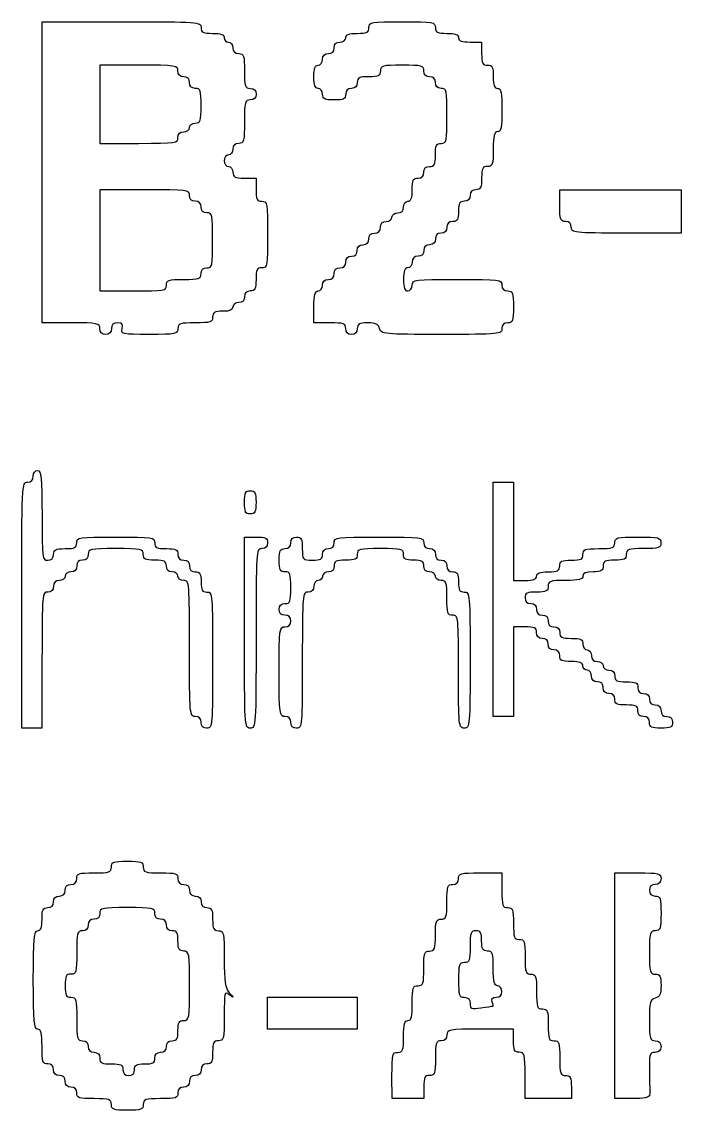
# Model space of a CAD drawing. Extents: x 1.2 to 12.3, y 1.4 to 9.8.
# Drawn here: x 7.703 to 9.92, y 5.81 to 9.466 of the extents above; entities that cross this region are included whole.
import ezdxf

# ---------------------------------------------------------------- set-up
doc = ezdxf.new("R2010")
doc.units = 0
doc.layers.get('0').update_dxf_attribs({"linetype": 'CONTINUOUS'})

msp = doc.modelspace()

# ---------------------------------------------------------------- linework, layer by layer
at = {"color": 7}
for p, q in [((7.771204, 8.960738), (7.771204, 9.466355)), ((7.771204, 9.466355), (8.038598, 9.466355)), ((9.210273, 9.398287), (9.249165, 9.398287)), ((9.249165, 9.398287), (9.249165, 9.359395)), ((8.096938, 9.320503), (7.965671, 9.320503)), ((7.965671, 9.320503), (7.965671, 9.189237)), ((7.965671, 9.189237), (7.965671, 9.057971)), ((8.228203, 9.077418), (8.228203, 9.077419)), ((7.965671, 9.057971), (8.096938, 9.057971)), ((7.771204, 8.455121), (7.771204, 8.960738)), ((8.451841, 8.941292), (8.490733, 8.941292)), ((8.490733, 8.941292), (8.490733, 8.902399)), ((8.116381, 8.902398), (7.965668, 8.902398)), ((7.965668, 8.902398), (7.965668, 8.732238)), ((9.511692, 8.848919), (9.511692, 8.902398)), ((9.511692, 8.902398), (9.715885, 8.902398)), ((9.715885, 8.902398), (9.920075, 8.902398)), ((9.920075, 8.902398), (9.920075, 8.829472)), ((9.920075, 8.829472), (9.920075, 8.756547)), ((9.550585, 8.775994), (9.550586, 8.775994)), ((9.920075, 8.756547), (9.735329, 8.756547)), ((7.965668, 8.732238), (7.965668, 8.562079)), ((7.965668, 8.562079), (8.077487, 8.562079)), ((8.189307, 8.581526), (8.189311, 8.581525)), ((8.685203, 8.455121), (8.685203, 8.5086)), ((7.868438, 8.455121), (7.771204, 8.455121)), ((8.738682, 8.455121), (8.685203, 8.455121)), ((7.965672, 8.435677), (7.965671, 8.435674)), ((8.792167, 8.435684), (8.79216, 8.435674)), ((9.288059, 7.52654), (9.288059, 7.920338)), ((9.288059, 7.920338), (9.322091, 7.920338)), ((9.322091, 7.920338), (9.356124, 7.920338)), ((9.356124, 7.920338), (9.356124, 7.75504)), ((8.451842, 7.85227), (8.451842, 7.85227)), ((9.356124, 7.75504), (9.356124, 7.589743)), ((8.451842, 7.414718), (8.451842, 7.735589)), ((8.451842, 7.735589), (8.490734, 7.735589)), ((9.356124, 7.589743), (9.395016, 7.589743)), ((7.703137, 7.093844), (7.70314, 7.50709)), ((9.288059, 7.132742), (9.288059, 7.52654)), ((9.395016, 7.434168), (9.356124, 7.434168)), ((9.356124, 7.434168), (9.356124, 7.283455)), ((8.451839, 7.414718), (8.451842, 7.414718)), ((7.771202, 7.322343), (7.771202, 7.093844)), ((9.356124, 7.283455), (9.356124, 7.132742)), ((9.322091, 7.132742), (9.288059, 7.132742)), ((9.356124, 7.132742), (9.322091, 7.132742)), ((7.73717, 7.093844), (7.703137, 7.093844)), ((7.771202, 7.093844), (7.73717, 7.093844)), ((8.607414, 7.113286), (8.607416, 7.113292)), ((9.813129, 7.113292), (9.813119, 7.113292)), ((9.244303, 6.60766), (9.317228, 6.60766)), ((9.317228, 6.60766), (9.317228, 6.549322)), ((9.696437, 6.22846), (9.696437, 6.607673)), ((9.696437, 6.607673), (9.774224, 6.607673)), ((9.696456, 5.849252), (9.696437, 6.22846)), ((8.529629, 6.13609), (8.529629, 6.189568)), ((8.529629, 6.189568), (8.680342, 6.189568)), ((8.680342, 6.189568), (8.831054, 6.189568)), ((8.831054, 6.189568), (8.831054, 6.13609)), ((9.286641, 6.160026), (9.286664, 6.16003)), ((8.529629, 6.082611), (8.529629, 6.13609)), ((8.831054, 6.13609), (8.831054, 6.082611)), ((8.680342, 6.082611), (8.529629, 6.082611)), ((8.831054, 6.082611), (8.680342, 6.082611)), ((9.356135, 6.082611), (9.244317, 6.082611)), ((9.356135, 6.043718), (9.356135, 6.082611)), ((8.082352, 5.946489), (8.082354, 5.946484)), ((8.947752, 5.849256), (8.947735, 5.927035)), ((9.395029, 5.849254), (9.395029, 5.927039)), ((9.054709, 5.888148), (9.054709, 5.849256)), ((9.550591, 5.888147), (9.550591, 5.849254)), ((8.004566, 5.8298), (8.004566, 5.829803)), ((9.001231, 5.849256), (8.947752, 5.849256)), ((9.054709, 5.849256), (9.001231, 5.849256)), ((9.472815, 5.849254), (9.395029, 5.849254)), ((9.550591, 5.849254), (9.472815, 5.849254)), ((9.754785, 5.849252), (9.696456, 5.849252))]:
    msp.add_line(p, q, dxfattribs=at)
for points in [[(8.038598, 9.466355), (8.299508, 9.466355), (8.305991, 9.465879), (8.305991, 9.446908)], [(8.305991, 9.446908), (8.305991, 9.430702), (8.312444, 9.427461), (8.344883, 9.427461)], [(8.831066, 9.42746), (8.863478, 9.42746), (8.869958, 9.430686), (8.869958, 9.446907)], [(8.869958, 9.446907), (8.869958, 9.465224), (8.876411, 9.466354), (8.981777, 9.466354)], [(8.981777, 9.466354), (9.087114, 9.466354), (9.093597, 9.465216), (9.093597, 9.446907)], [(9.093597, 9.446907), (9.093597, 9.430701), (9.10005, 9.42746), (9.132489, 9.42746)], [(8.344883, 9.427461), (8.372973, 9.427461), (8.383775, 9.423429), (8.383775, 9.412875)], [(8.383775, 9.412875), (8.383775, 9.404855), (8.390363, 9.398288), (8.398362, 9.398288)], [(8.398362, 9.398288), (8.406461, 9.398288), (8.412948, 9.389644), (8.412948, 9.378841)], [(8.75328, 9.37884), (8.75328, 9.391808), (8.759733, 9.398287), (8.772727, 9.398287)], [(8.772727, 9.398287), (8.783522, 9.398287), (8.792173, 9.40474), (8.792173, 9.412874)], [(8.792173, 9.412874), (8.792173, 9.423407), (8.802982, 9.42746), (8.831066, 9.42746)], [(9.132489, 9.42746), (9.160579, 9.42746), (9.171381, 9.423428), (9.171381, 9.412874)], [(9.171381, 9.412874), (9.171381, 9.402341), (9.182176, 9.398287), (9.210273, 9.398287)], [(8.412948, 9.378841), (8.412948, 9.365874), (8.419401, 9.359395), (8.432395, 9.359395)], [(8.432395, 9.359395), (8.449683, 9.359395), (8.451842, 9.352941), (8.451842, 9.301056)], [(8.714386, 9.339947), (8.714386, 9.352914), (8.720839, 9.359394), (8.733833, 9.359394)], [(8.733833, 9.359394), (8.746792, 9.359394), (8.75328, 9.365847), (8.75328, 9.37884)], [(9.249165, 9.359395), (9.249165, 9.326983), (9.252391, 9.320503), (9.268612, 9.320503)], [(8.699799, 9.3205), (8.707898, 9.3205), (8.714386, 9.329144), (8.714386, 9.339947)], [(8.228203, 9.301056), (8.228203, 9.31954), (8.22175, 9.320503), (8.096938, 9.320503)], [(8.24765, 9.281609), (8.234691, 9.281609), (8.228203, 9.288062), (8.228203, 9.301056)], [(8.451842, 9.301056), (8.451842, 9.249198), (8.453985, 9.242718), (8.471289, 9.242718)], [(8.685213, 9.281608), (8.685213, 9.309698), (8.689245, 9.3205), (8.699799, 9.3205)], [(8.908849, 9.301056), (8.908849, 9.28485), (8.902396, 9.281609), (8.869957, 9.281609)], [(8.981774, 9.320503), (8.915329, 9.320503), (8.908849, 9.318757), (8.908849, 9.301056)], [(9.054699, 9.301056), (9.054699, 9.318775), (9.048246, 9.320503), (8.981774, 9.320503)], [(9.074146, 9.281609), (9.061186, 9.281609), (9.054699, 9.288062), (9.054699, 9.301056)], [(9.268612, 9.320503), (9.284818, 9.320503), (9.288059, 9.31405), (9.288059, 9.281611)], [(8.267097, 9.262162), (8.267097, 9.27513), (8.260644, 9.281609), (8.24765, 9.281609)], [(8.286544, 9.242715), (8.273584, 9.242715), (8.267097, 9.249169), (8.267097, 9.262162)], [(8.699799, 9.242715), (8.689258, 9.242715), (8.685213, 9.253518), (8.685213, 9.281608)], [(8.831064, 9.262162), (8.831064, 9.249195), (8.824611, 9.242715), (8.811617, 9.242715)], [(8.869957, 9.281609), (8.837544, 9.281609), (8.831064, 9.278381), (8.831064, 9.262162)], [(9.093593, 9.262162), (9.093593, 9.27513), (9.087139, 9.281609), (9.074146, 9.281609)], [(9.113039, 9.242715), (9.10008, 9.242715), (9.093593, 9.249169), (9.093593, 9.262162)], [(9.288059, 9.281611), (9.288059, 9.25352), (9.292091, 9.242718), (9.302646, 9.242718)], [(8.30599, 9.184377), (8.30599, 9.236236), (8.303847, 9.242715), (8.286544, 9.242715)], [(8.471289, 9.242718), (8.484248, 9.242718), (8.490736, 9.236265), (8.490736, 9.223271)], [(8.490736, 9.223271), (8.490736, 9.210304), (8.484283, 9.203824), (8.471289, 9.203824)], [(8.714386, 9.223269), (8.714386, 9.234072), (8.707933, 9.242715), (8.699799, 9.242715)], [(8.753278, 9.203822), (8.720866, 9.203822), (8.714386, 9.207047), (8.714386, 9.223269)], [(8.792171, 9.223269), (8.792171, 9.207063), (8.785717, 9.203822), (8.753278, 9.203822)], [(8.811617, 9.242715), (8.798658, 9.242715), (8.792171, 9.236262), (8.792171, 9.223269)], [(9.132486, 9.150343), (9.132486, 9.236233), (9.131137, 9.242715), (9.113039, 9.242715)], [(9.302646, 9.242718), (9.314322, 9.242718), (9.317232, 9.228132), (9.317232, 9.169792)], [(8.286544, 9.126039), (8.303831, 9.126039), (8.30599, 9.132492), (8.30599, 9.184377)], [(8.471289, 9.203824), (8.45357, 9.203824), (8.451842, 9.197371), (8.451842, 9.130899)], [(9.113039, 9.05797), (9.131121, 9.05797), (9.132486, 9.064424), (9.132486, 9.150343)], [(9.317232, 9.169792), (9.317232, 9.111454), (9.314343, 9.096867), (9.302646, 9.096867)], [(8.24765, 9.096866), (8.258445, 9.096866), (8.267097, 9.103319), (8.267097, 9.111452)], [(8.267097, 9.111452), (8.267097, 9.119551), (8.275741, 9.126039), (8.286544, 9.126039)], [(8.451842, 9.130899), (8.451842, 9.064454), (8.450096, 9.057973), (8.432395, 9.057973)], [(8.096938, 9.057971), (8.221721, 9.057971), (8.228203, 9.058924), (8.228203, 9.077418)], [(8.228203, 9.077419), (8.228203, 9.090386), (8.234656, 9.096866), (8.24765, 9.096866)], [(9.302646, 9.096867), (9.2913, 9.096867), (9.288059, 9.0839), (9.288059, 9.038529)], [(8.412948, 9.038526), (8.412948, 9.027723), (8.406495, 9.019079), (8.398362, 9.019079)], [(8.432395, 9.057973), (8.419436, 9.057973), (8.412948, 9.05152), (8.412948, 9.038526)], [(9.093593, 9.019078), (9.093593, 9.051491), (9.096818, 9.05797), (9.113039, 9.05797)], [(9.288059, 9.038529), (9.288059, 8.98667), (9.285916, 8.98019), (9.268612, 8.98019)], [(8.398362, 9.019079), (8.390263, 9.019079), (8.383775, 9.010435), (8.383775, 8.999632)], [(8.383775, 8.999632), (8.383775, 8.988829), (8.390228, 8.980185), (8.398362, 8.980185)], [(9.074146, 8.980186), (9.090351, 8.980186), (9.093593, 8.986639), (9.093593, 9.019078)], [(8.398362, 8.980185), (8.406461, 8.980185), (8.412948, 8.971541), (8.412948, 8.960738)], [(8.412948, 8.960738), (8.412948, 8.944533), (8.419401, 8.941292), (8.451841, 8.941292)], [(9.035252, 8.941292), (9.048211, 8.941292), (9.054699, 8.947745), (9.054699, 8.960739)], [(9.054699, 8.960739), (9.054699, 8.973706), (9.061152, 8.980186), (9.074146, 8.980186)], [(9.268612, 8.98019), (9.252407, 8.98019), (9.249165, 8.973737), (9.249165, 8.941298)], [(9.015805, 8.9024), (9.015805, 8.934812), (9.01903, 8.941292), (9.035252, 8.941292)], [(9.249165, 8.941298), (9.249165, 8.908885), (9.24594, 8.902406), (9.229719, 8.902406)], [(8.267094, 8.882951), (8.267094, 8.901565), (8.260641, 8.902398), (8.116381, 8.902398)], [(8.490733, 8.902399), (8.490733, 8.869987), (8.493958, 8.863507), (8.51018, 8.863507)], [(9.001219, 8.863508), (9.01176, 8.863508), (9.015805, 8.87431), (9.015805, 8.9024)], [(9.229719, 8.902406), (9.216759, 8.902406), (9.210272, 8.895953), (9.210272, 8.882959)], [(8.286541, 8.863505), (8.273581, 8.863505), (8.267094, 8.869958), (8.267094, 8.882951)], [(8.305988, 8.844058), (8.305988, 8.857025), (8.299534, 8.863505), (8.286541, 8.863505)], [(8.51018, 8.863507), (8.528497, 8.863507), (8.529627, 8.857054), (8.529627, 8.751688)], [(8.986632, 8.844061), (8.986632, 8.854864), (8.993085, 8.863508), (9.001219, 8.863508)], [(9.190825, 8.863512), (9.175082, 8.863512), (9.171378, 8.857059), (9.171378, 8.82948)], [(9.210272, 8.882959), (9.210272, 8.869992), (9.203819, 8.863512), (9.190825, 8.863512)], [(9.531139, 8.795441), (9.514052, 8.795441), (9.511692, 8.801894), (9.511692, 8.848919)], [(8.325434, 8.824611), (8.312475, 8.824611), (8.305988, 8.831064), (8.305988, 8.844058)], [(8.344881, 8.732238), (8.344881, 8.818128), (8.343532, 8.824611), (8.325434, 8.824611)], [(8.947738, 8.810027), (8.947738, 8.818126), (8.956382, 8.824614), (8.967185, 8.824614)], [(8.967185, 8.824614), (8.980145, 8.824614), (8.986632, 8.831067), (8.986632, 8.844061)], [(9.171378, 8.82948), (9.171378, 8.801927), (9.167682, 8.795447), (9.151931, 8.795447)], [(8.889398, 8.756547), (8.902357, 8.756547), (8.908845, 8.763), (8.908845, 8.775994)], [(8.908845, 8.775994), (8.908845, 8.788961), (8.915298, 8.795441), (8.928291, 8.795441)], [(8.928291, 8.795441), (8.939086, 8.795441), (8.947738, 8.801894), (8.947738, 8.810027)], [(9.132484, 8.776), (9.132484, 8.763033), (9.126031, 8.756553), (9.113037, 8.756553)], [(9.151931, 8.795447), (9.138972, 8.795447), (9.132484, 8.788994), (9.132484, 8.776)], [(9.550586, 8.775994), (9.550586, 8.788961), (9.544133, 8.795441), (9.531139, 8.795441)], [(9.735329, 8.756547), (9.557067, 8.756547), (9.550585, 8.757209), (9.550585, 8.775994)], [(8.529627, 8.751688), (8.529627, 8.646351), (8.528542, 8.639868), (8.51018, 8.639868)], [(8.869951, 8.7371), (8.869951, 8.750067), (8.876404, 8.756547), (8.889398, 8.756547)], [(9.113037, 8.756553), (9.100078, 8.756553), (9.09359, 8.7501), (9.09359, 8.737107)], [(8.325434, 8.639866), (8.343516, 8.639866), (8.344881, 8.646319), (8.344881, 8.732238)], [(8.831057, 8.698206), (8.831057, 8.711174), (8.83751, 8.717653), (8.850504, 8.717653)], [(8.850504, 8.717653), (8.863463, 8.717653), (8.869951, 8.724107), (8.869951, 8.7371)], [(9.074144, 8.71766), (9.061184, 8.71766), (9.054697, 8.711206), (9.054697, 8.698213)], [(9.09359, 8.737107), (9.09359, 8.724139), (9.087137, 8.71766), (9.074144, 8.71766)], [(8.792163, 8.659313), (8.792163, 8.67228), (8.798617, 8.67876), (8.81161, 8.67876)], [(8.81161, 8.67876), (8.82457, 8.67876), (8.831057, 8.685213), (8.831057, 8.698206)], [(9.03525, 8.678766), (9.022291, 8.678766), (9.015803, 8.672313), (9.015803, 8.659319)], [(9.054697, 8.698213), (9.054697, 8.685246), (9.048244, 8.678766), (9.03525, 8.678766)], [(8.305988, 8.620419), (8.305988, 8.633386), (8.312441, 8.639866), (8.325434, 8.639866)], [(8.51018, 8.639868), (8.493974, 8.639868), (8.490733, 8.633415), (8.490733, 8.600976)], [(8.75327, 8.620419), (8.75327, 8.633386), (8.759723, 8.639866), (8.772716, 8.639866)], [(8.772716, 8.639866), (8.785676, 8.639866), (8.792163, 8.646319), (8.792163, 8.659313)], [(9.001216, 8.639872), (8.990678, 8.639872), (8.98663, 8.629069), (8.98663, 8.60098)], [(9.015803, 8.659319), (9.015803, 8.648516), (9.00935, 8.639872), (9.001216, 8.639872)], [(8.189311, 8.581525), (8.189311, 8.598813), (8.195764, 8.600972), (8.247649, 8.600972)], [(8.247649, 8.600972), (8.299508, 8.600972), (8.305988, 8.603115), (8.305988, 8.620419)], [(8.490733, 8.600976), (8.490733, 8.568564), (8.487508, 8.562084), (8.471286, 8.562084)], [(8.714376, 8.581525), (8.714376, 8.594492), (8.720829, 8.600972), (8.733823, 8.600972)], [(8.733823, 8.600972), (8.746782, 8.600972), (8.75327, 8.607425), (8.75327, 8.620419)], [(8.98663, 8.60098), (8.98663, 8.57289), (8.990662, 8.562088), (9.001216, 8.562088)], [(9.015803, 8.581534), (9.015803, 8.600148), (9.022256, 8.600981), (9.166516, 8.600981)], [(9.166516, 8.600981), (9.310746, 8.600981), (9.317229, 8.600188), (9.317229, 8.581534)], [(8.077487, 8.562079), (8.182823, 8.562079), (8.189307, 8.563217), (8.189307, 8.581526)], [(8.471286, 8.562084), (8.458327, 8.562084), (8.451839, 8.555631), (8.451839, 8.542637)], [(8.685203, 8.5086), (8.685203, 8.549657), (8.688563, 8.562078), (8.699789, 8.562078)], [(8.699789, 8.562078), (8.707888, 8.562078), (8.714376, 8.570722), (8.714376, 8.581525)], [(9.001216, 8.562088), (9.009315, 8.562088), (9.015803, 8.570732), (9.015803, 8.581534)], [(9.317229, 8.581534), (9.317229, 8.568567), (9.323682, 8.562088), (9.336676, 8.562088)], [(9.336676, 8.562088), (9.353762, 8.562088), (9.356122, 8.555634), (9.356122, 8.508609)], [(8.432392, 8.52319), (8.421597, 8.52319), (8.412945, 8.516737), (8.412945, 8.508604)], [(8.451839, 8.542637), (8.451839, 8.52967), (8.445386, 8.52319), (8.432392, 8.52319)], [(8.378913, 8.494017), (8.351367, 8.494017), (8.344881, 8.490321), (8.344881, 8.474571)], [(8.412945, 8.508604), (8.412945, 8.49842), (8.402682, 8.494017), (8.378913, 8.494017)], [(9.356122, 8.508609), (9.356122, 8.46161), (9.353768, 8.455131), (9.336676, 8.455131)], [(7.965671, 8.435674), (7.965671, 8.453822), (7.959218, 8.455121), (7.868438, 8.455121)], [(8.025148, 8.455124), (8.011046, 8.455124), (8.004566, 8.449007), (8.004566, 8.435677)], [(8.040642, 8.435677), (8.044539, 8.450599), (8.040907, 8.455124), (8.025148, 8.455124)], [(8.286542, 8.455124), (8.234684, 8.455124), (8.228204, 8.452981), (8.228204, 8.435677)], [(8.344881, 8.474571), (8.344881, 8.457283), (8.338428, 8.455124), (8.286542, 8.455124)], [(8.79216, 8.435674), (8.79216, 8.452761), (8.785707, 8.455121), (8.738682, 8.455121)], [(8.866001, 8.455131), (8.83754, 8.455131), (8.831061, 8.4515), (8.831061, 8.435684)], [(8.906029, 8.435684), (8.902129, 8.45058), (8.892765, 8.455131), (8.866001, 8.455131)], [(9.336676, 8.455131), (9.323716, 8.455131), (9.317229, 8.448677), (9.317229, 8.435684)], [(7.985119, 8.41623), (7.97216, 8.41623), (7.965672, 8.422683), (7.965672, 8.435677)], [(8.004566, 8.435677), (8.004566, 8.42271), (7.998113, 8.41623), (7.985119, 8.41623)], [(8.131881, 8.41623), (8.040344, 8.41623), (8.035809, 8.417182), (8.040642, 8.435677)], [(8.228204, 8.435677), (8.228204, 8.417542), (8.221751, 8.41623), (8.131881, 8.41623)], [(8.811614, 8.416237), (8.798655, 8.416237), (8.792167, 8.42269), (8.792167, 8.435684)], [(8.831061, 8.435684), (8.831061, 8.422716), (8.824608, 8.416237), (8.811614, 8.416237)], [(9.114172, 8.416237), (8.919292, 8.416237), (8.910908, 8.417031), (8.906029, 8.435684)], [(9.317229, 8.435684), (9.317229, 8.416856), (9.310776, 8.416237), (9.114172, 8.416237)], [(7.722587, 7.920334), (7.735546, 7.920334), (7.742034, 7.926787), (7.742034, 7.939781)], [(7.742034, 7.939781), (7.742034, 7.950584), (7.748487, 7.959228), (7.75662, 7.959228)], [(7.75662, 7.959228), (7.768955, 7.959228), (7.771207, 7.935997), (7.771207, 7.808515)], [(7.70314, 7.50709), (7.70314, 7.913852), (7.703405, 7.920334), (7.722587, 7.920334)], [(8.451842, 7.85227), (8.451842, 7.884682), (8.455067, 7.891162), (8.471289, 7.891162)], [(8.471289, 7.891162), (8.487495, 7.891162), (8.490736, 7.884709), (8.490736, 7.85227)], [(8.471289, 7.813377), (8.455083, 7.813377), (8.451842, 7.819831), (8.451842, 7.85227)], [(8.490736, 7.85227), (8.490736, 7.819857), (8.48751, 7.813377), (8.471289, 7.813377)], [(7.771207, 7.808515), (7.771207, 7.664284), (7.772, 7.657802), (7.790654, 7.657802)], [(7.848993, 7.696696), (7.881405, 7.696696), (7.887885, 7.699921), (7.887885, 7.716143)], [(7.887885, 7.716143), (7.887885, 7.734627), (7.894338, 7.73559), (8.019151, 7.73559)], [(8.019151, 7.73559), (8.143935, 7.73559), (8.150417, 7.734637), (8.150417, 7.716143)], [(8.150417, 7.716143), (8.150417, 7.699937), (8.15687, 7.696696), (8.189309, 7.696696)], [(8.490734, 7.735589), (8.523147, 7.735589), (8.529627, 7.732361), (8.529627, 7.716142)], [(8.529627, 7.716142), (8.529627, 7.703175), (8.523173, 7.696696), (8.51018, 7.696696)], [(8.58797, 7.696693), (8.600929, 7.696693), (8.607416, 7.703146), (8.607416, 7.71614)], [(8.607416, 7.71614), (8.607416, 7.729107), (8.61387, 7.735587), (8.626863, 7.735587)], [(8.626863, 7.735587), (8.643069, 7.735587), (8.64631, 7.729134), (8.64631, 7.696695)], [(8.733822, 7.696696), (8.746781, 7.696696), (8.753269, 7.703149), (8.753269, 7.716143)], [(8.753269, 7.716143), (8.753269, 7.734756), (8.759722, 7.73559), (8.90398, 7.73559)], [(8.90398, 7.73559), (9.048212, 7.73559), (9.054693, 7.734796), (9.054693, 7.716143)], [(9.054693, 7.716143), (9.054693, 7.703176), (9.061146, 7.696696), (9.07414, 7.696696)], [(9.642955, 7.696703), (9.689948, 7.696703), (9.696434, 7.699058), (9.696434, 7.71615)], [(9.696434, 7.71615), (9.696434, 7.733975), (9.702887, 7.735597), (9.774221, 7.735597)], [(9.774221, 7.735597), (9.845526, 7.735597), (9.852008, 7.733983), (9.852008, 7.71615)], [(9.852008, 7.71615), (9.852008, 7.698862), (9.845555, 7.696703), (9.79367, 7.696703)], [(7.8101, 7.677249), (7.8101, 7.693455), (7.816554, 7.696696), (7.848993, 7.696696)], [(8.019151, 7.696698), (7.93326, 7.696698), (7.926777, 7.695349), (7.926777, 7.677251)], [(8.111523, 7.677251), (8.111523, 7.695333), (8.10507, 7.696698), (8.019151, 7.696698)], [(8.189309, 7.696696), (8.221721, 7.696696), (8.228201, 7.693471), (8.228201, 7.677249)], [(8.51018, 7.696696), (8.491151, 7.696696), (8.490733, 7.690242), (8.490733, 7.395271)], [(8.568523, 7.657801), (8.568523, 7.690214), (8.571748, 7.696693), (8.58797, 7.696693)], [(8.64631, 7.696695), (8.64631, 7.65873), (8.647104, 7.657802), (8.680343, 7.657802)], [(8.714375, 7.677249), (8.714375, 7.690216), (8.720828, 7.696696), (8.733822, 7.696696)], [(8.908841, 7.696694), (8.837535, 7.696694), (8.831052, 7.69508), (8.831052, 7.677247)], [(8.986628, 7.677247), (8.986628, 7.695072), (8.980175, 7.696694), (8.908841, 7.696694)], [(9.07414, 7.696696), (9.087099, 7.696696), (9.093586, 7.690243), (9.093586, 7.677249)], [(9.589477, 7.677256), (9.589477, 7.694343), (9.59593, 7.696703), (9.642955, 7.696703)], [(9.79367, 7.696703), (9.741811, 7.696703), (9.735332, 7.69456), (9.735332, 7.677256)], [(7.790654, 7.657802), (7.803613, 7.657802), (7.8101, 7.664255), (7.8101, 7.677249)], [(7.90733, 7.657804), (7.894371, 7.657804), (7.887883, 7.651351), (7.887883, 7.638357)], [(7.926777, 7.677251), (7.926777, 7.664284), (7.920324, 7.657804), (7.90733, 7.657804)], [(8.150415, 7.657804), (8.118003, 7.657804), (8.111523, 7.661029), (8.111523, 7.677251)], [(8.189307, 7.638357), (8.189307, 7.654563), (8.182854, 7.657804), (8.150415, 7.657804)], [(8.228201, 7.677249), (8.228201, 7.664282), (8.234654, 7.657802), (8.247648, 7.657802)], [(8.247648, 7.657802), (8.260607, 7.657802), (8.267095, 7.651349), (8.267095, 7.638355)], [(8.58797, 7.618909), (8.571764, 7.618909), (8.568523, 7.625362), (8.568523, 7.657801)], [(8.680343, 7.657802), (8.707888, 7.657802), (8.714375, 7.661499), (8.714375, 7.677249)], [(8.79216, 7.6578), (8.759748, 7.6578), (8.753268, 7.654572), (8.753268, 7.638353)], [(8.831052, 7.677247), (8.831052, 7.661041), (8.824599, 7.6578), (8.79216, 7.6578)], [(9.02066, 7.6578), (8.993108, 7.6578), (8.986628, 7.661496), (8.986628, 7.677247)], [(9.054693, 7.638353), (9.054693, 7.654096), (9.04824, 7.6578), (9.02066, 7.6578)], [(9.093586, 7.677249), (9.093586, 7.664282), (9.10004, 7.657802), (9.113033, 7.657802)], [(9.113033, 7.657802), (9.125993, 7.657802), (9.13248, 7.651349), (9.13248, 7.638355)], [(9.511692, 7.638363), (9.511692, 7.654568), (9.518146, 7.65781), (9.550585, 7.65781)], [(9.550585, 7.65781), (9.582997, 7.65781), (9.589477, 7.661035), (9.589477, 7.677256)], [(9.696439, 7.65781), (9.664027, 7.65781), (9.657547, 7.654584), (9.657547, 7.638363)], [(9.735332, 7.677256), (9.735332, 7.661051), (9.728879, 7.65781), (9.696439, 7.65781)], [(7.868437, 7.61891), (7.857642, 7.61891), (7.84899, 7.612457), (7.84899, 7.604324)], [(7.887883, 7.638357), (7.887883, 7.62539), (7.88143, 7.61891), (7.868437, 7.61891)], [(8.208754, 7.61891), (8.195795, 7.61891), (8.189307, 7.625364), (8.189307, 7.638357)], [(8.228201, 7.604324), (8.228201, 7.612423), (8.219557, 7.61891), (8.208754, 7.61891)], [(8.267095, 7.638355), (8.267095, 7.625388), (8.273548, 7.618908), (8.286542, 7.618908)], [(8.286542, 7.618908), (8.302284, 7.618908), (8.305989, 7.612455), (8.305989, 7.584876)], [(8.607416, 7.56543), (8.607416, 7.612429), (8.605062, 7.618909), (8.58797, 7.618909)], [(8.733821, 7.618906), (8.723026, 7.618906), (8.714374, 7.612453), (8.714374, 7.60432)], [(8.753268, 7.638353), (8.753268, 7.625386), (8.746815, 7.618906), (8.733821, 7.618906)], [(9.07414, 7.618906), (9.06118, 7.618906), (9.054693, 7.625359), (9.054693, 7.638353)], [(9.093586, 7.60432), (9.093586, 7.612419), (9.084943, 7.618906), (9.07414, 7.618906)], [(9.13248, 7.638355), (9.13248, 7.625388), (9.138933, 7.618909), (9.151927, 7.618909)], [(9.151927, 7.618909), (9.16767, 7.618909), (9.171374, 7.612455), (9.171374, 7.584876)], [(9.433908, 7.604329), (9.433908, 7.614862), (9.444703, 7.618916), (9.4728, 7.618916)], [(9.4728, 7.618916), (9.505213, 7.618916), (9.511692, 7.622141), (9.511692, 7.638363)], [(9.623515, 7.618916), (9.599747, 7.618916), (9.589482, 7.614547), (9.589482, 7.604329)], [(9.657547, 7.638363), (9.657547, 7.62262), (9.651094, 7.618916), (9.623515, 7.618916)], [(7.810096, 7.570291), (7.810096, 7.557323), (7.803643, 7.550844), (7.790649, 7.550844)], [(7.829543, 7.589738), (7.816584, 7.589738), (7.810096, 7.583284), (7.810096, 7.570291)], [(7.84899, 7.604324), (7.84899, 7.596225), (7.840346, 7.589738), (7.829543, 7.589738)], [(8.247648, 7.589738), (8.236853, 7.589738), (8.228201, 7.596191), (8.228201, 7.604324)], [(8.267095, 7.361238), (8.267095, 7.583255), (8.266539, 7.589738), (8.247648, 7.589738)], [(8.305989, 7.584876), (8.305989, 7.557323), (8.309685, 7.550844), (8.325435, 7.550844)], [(8.685201, 7.570286), (8.685201, 7.557319), (8.678748, 7.55084), (8.665754, 7.55084)], [(8.699788, 7.589733), (8.691689, 7.589733), (8.685201, 7.581089), (8.685201, 7.570286)], [(8.714374, 7.60432), (8.714374, 7.5963), (8.707786, 7.589733), (8.699788, 7.589733)], [(9.113033, 7.589733), (9.102225, 7.589733), (9.093586, 7.596186), (9.093586, 7.60432)], [(9.13248, 7.531395), (9.13248, 7.583253), (9.130337, 7.589733), (9.113033, 7.589733)], [(9.171374, 7.584876), (9.171374, 7.557323), (9.17507, 7.550844), (9.190821, 7.550844)], [(9.395016, 7.589743), (9.423106, 7.589743), (9.433908, 7.593775), (9.433908, 7.604329)], [(9.472806, 7.570296), (9.472806, 7.55409), (9.466352, 7.550849), (9.433913, 7.550849)], [(9.531144, 7.589743), (9.479285, 7.589743), (9.472806, 7.5876), (9.472806, 7.570296)], [(9.589482, 7.604329), (9.589482, 7.592984), (9.576523, 7.589743), (9.531144, 7.589743)], [(7.790649, 7.550844), (7.771755, 7.550844), (7.771202, 7.544391), (7.771202, 7.322343)], [(8.325435, 7.550844), (8.344329, 7.550844), (8.344882, 7.544391), (8.344882, 7.322343)], [(8.58797, 7.511952), (8.605056, 7.511952), (8.607416, 7.518405), (8.607416, 7.56543)], [(8.665754, 7.55084), (8.64686, 7.55084), (8.646307, 7.544386), (8.646307, 7.322339)], [(9.151927, 7.473057), (9.134639, 7.473057), (9.13248, 7.47951), (9.13248, 7.531395)], [(9.190821, 7.550844), (9.209715, 7.550844), (9.210268, 7.544391), (9.210268, 7.322343)], [(9.433913, 7.550849), (9.401501, 7.550849), (9.395021, 7.547624), (9.395021, 7.531402)], [(9.395021, 7.531402), (9.395021, 7.518435), (9.401474, 7.511955), (9.414468, 7.511955)], [(8.568523, 7.492505), (8.568523, 7.505472), (8.574976, 7.511952), (8.58797, 7.511952)], [(9.414468, 7.511955), (9.427427, 7.511955), (9.433915, 7.505502), (9.433915, 7.492508)], [(8.58797, 7.473058), (8.57501, 7.473058), (8.568523, 7.479511), (8.568523, 7.492505)], [(8.607416, 7.453611), (8.607416, 7.466578), (8.600963, 7.473058), (8.58797, 7.473058)], [(9.171374, 7.28345), (9.171374, 7.466574), (9.170713, 7.473057), (9.151927, 7.473057)], [(9.433915, 7.492508), (9.433915, 7.479541), (9.440368, 7.473062), (9.453362, 7.473062)], [(9.453362, 7.473062), (9.466321, 7.473062), (9.472808, 7.466608), (9.472808, 7.453615)], [(8.568523, 7.283452), (8.568523, 7.427682), (8.569316, 7.434164), (8.58797, 7.434164)], [(8.58797, 7.434164), (8.600929, 7.434164), (8.607416, 7.440618), (8.607416, 7.453611)], [(9.433908, 7.414721), (9.433908, 7.430927), (9.427455, 7.434168), (9.395016, 7.434168)], [(9.472808, 7.453615), (9.472808, 7.440647), (9.479262, 7.434168), (9.492255, 7.434168)], [(9.492255, 7.434168), (9.505215, 7.434168), (9.511702, 7.427715), (9.511702, 7.414721)], [(8.471286, 7.093845), (8.452236, 7.093845), (8.451839, 7.100298), (8.451839, 7.414718)], [(8.490733, 7.395271), (8.490733, 7.100327), (8.49031, 7.093845), (8.471286, 7.093845)], [(9.453355, 7.395274), (9.440395, 7.395274), (9.433908, 7.401727), (9.433908, 7.414721)], [(9.472802, 7.375827), (9.472802, 7.388794), (9.466348, 7.395274), (9.453355, 7.395274)], [(9.511702, 7.414721), (9.511702, 7.398515), (9.518155, 7.395274), (9.550595, 7.395274)], [(9.550595, 7.395274), (9.583007, 7.395274), (9.589487, 7.392049), (9.589487, 7.375827)], [(8.286542, 7.132737), (8.267648, 7.132737), (8.267095, 7.13919), (8.267095, 7.361238)], [(9.492248, 7.35638), (9.479289, 7.35638), (9.472802, 7.362834), (9.472802, 7.375827)], [(9.511695, 7.336933), (9.511695, 7.349901), (9.505242, 7.35638), (9.492248, 7.35638)], [(9.589487, 7.375827), (9.589487, 7.365024), (9.59594, 7.35638), (9.604073, 7.35638)], [(9.604073, 7.35638), (9.612172, 7.35638), (9.61866, 7.347736), (9.61866, 7.336933)], [(8.344882, 7.322343), (8.344882, 7.100326), (8.344327, 7.093844), (8.325435, 7.093844)], [(8.646307, 7.322339), (8.646307, 7.100322), (8.645752, 7.093839), (8.62686, 7.093839)], [(9.210268, 7.322343), (9.210268, 7.100326), (9.209712, 7.093844), (9.190821, 7.093844)], [(9.550587, 7.317487), (9.518175, 7.317487), (9.511695, 7.320712), (9.511695, 7.336933)], [(9.58948, 7.3029), (9.58948, 7.313433), (9.578685, 7.317487), (9.550587, 7.317487)], [(9.61866, 7.336933), (9.61866, 7.323966), (9.625113, 7.317487), (9.638107, 7.317487)], [(9.638107, 7.317487), (9.648915, 7.317487), (9.657554, 7.311033), (9.657554, 7.3029)], [(8.58797, 7.132739), (8.569356, 7.132739), (8.568523, 7.139192), (8.568523, 7.283452)], [(9.190821, 7.093844), (9.172041, 7.093844), (9.171374, 7.100297), (9.171374, 7.28345)], [(9.604066, 7.288314), (9.596047, 7.288314), (9.58948, 7.294902), (9.58948, 7.3029)], [(9.618653, 7.268867), (9.618653, 7.27967), (9.6122, 7.288314), (9.604066, 7.288314)], [(9.657554, 7.3029), (9.657554, 7.294801), (9.666197, 7.288314), (9.677, 7.288314)], [(9.677, 7.288314), (9.68996, 7.288314), (9.696447, 7.28186), (9.696447, 7.268867)], [(9.6381, 7.24942), (9.62514, 7.24942), (9.618653, 7.255873), (9.618653, 7.268867)], [(9.657547, 7.229973), (9.657547, 7.24294), (9.651093, 7.24942), (9.6381, 7.24942)], [(9.696447, 7.268867), (9.696447, 7.252661), (9.7029, 7.24942), (9.73534, 7.24942)], [(9.73534, 7.24942), (9.767752, 7.24942), (9.774232, 7.246192), (9.774232, 7.229973)], [(9.676994, 7.210526), (9.664034, 7.210526), (9.657547, 7.216979), (9.657547, 7.229973)], [(9.69644, 7.191079), (9.69644, 7.204046), (9.689987, 7.210526), (9.676994, 7.210526)], [(9.774232, 7.229973), (9.774232, 7.217006), (9.780685, 7.210526), (9.793679, 7.210526)], [(9.793679, 7.210526), (9.806638, 7.210526), (9.813126, 7.204073), (9.813126, 7.191079)], [(9.735333, 7.171632), (9.70292, 7.171632), (9.69644, 7.174858), (9.69644, 7.191079)], [(9.774225, 7.152185), (9.774225, 7.168391), (9.767772, 7.171632), (9.735333, 7.171632)], [(9.813126, 7.191079), (9.813126, 7.178112), (9.819579, 7.171632), (9.832572, 7.171632)], [(9.832572, 7.171632), (9.845532, 7.171632), (9.852019, 7.165179), (9.852019, 7.152185)], [(8.305989, 7.11329), (8.305989, 7.126258), (8.299535, 7.132737), (8.286542, 7.132737)], [(8.607416, 7.113292), (8.607416, 7.126259), (8.600963, 7.132739), (8.58797, 7.132739)], [(9.793672, 7.132739), (9.780713, 7.132739), (9.774225, 7.139192), (9.774225, 7.152185)], [(9.813119, 7.113292), (9.813119, 7.126259), (9.806666, 7.132739), (9.793672, 7.132739)], [(9.852019, 7.152185), (9.852019, 7.139218), (9.858473, 7.132739), (9.871466, 7.132739)], [(9.871466, 7.132739), (9.884426, 7.132739), (9.890913, 7.126285), (9.890913, 7.113292)], [(8.325435, 7.093844), (8.312476, 7.093844), (8.305989, 7.100297), (8.305989, 7.11329)], [(8.62686, 7.093839), (8.613901, 7.093839), (8.607414, 7.100293), (8.607414, 7.113286)], [(9.852021, 7.093845), (9.819608, 7.093845), (9.813129, 7.09707), (9.813129, 7.113292)], [(9.890913, 7.113292), (9.890913, 7.097086), (9.88446, 7.093845), (9.852021, 7.093845)], [(7.946227, 6.607669), (7.998086, 6.607669), (8.004566, 6.609812), (8.004566, 6.627116)], [(8.004566, 6.627116), (8.004566, 6.644203), (8.011019, 6.646563), (8.058044, 6.646563)], [(8.058044, 6.646563), (8.105043, 6.646563), (8.111523, 6.644208), (8.111523, 6.627116)], [(8.111523, 6.627116), (8.111523, 6.609828), (8.117976, 6.607669), (8.169861, 6.607669)], [(7.868442, 6.568776), (7.881401, 6.568776), (7.887889, 6.575229), (7.887889, 6.588222)], [(7.887889, 6.588222), (7.887889, 6.60551), (7.894342, 6.607669), (7.946227, 6.607669)], [(8.169861, 6.607669), (8.22172, 6.607669), (8.2282, 6.605526), (8.2282, 6.588222)], [(8.2282, 6.588222), (8.2282, 6.575255), (8.234653, 6.568776), (8.247646, 6.568776)], [(9.15193, 6.568767), (9.164889, 6.568767), (9.171377, 6.57522), (9.171377, 6.588213)], [(9.171377, 6.588213), (9.171377, 6.605933), (9.17783, 6.60766), (9.244303, 6.60766)], [(9.774224, 6.607673), (9.845529, 6.607673), (9.852012, 6.606059), (9.852012, 6.588226)], [(9.852012, 6.588226), (9.852012, 6.575259), (9.845558, 6.568779), (9.832565, 6.568779)], [(7.829548, 6.529882), (7.842508, 6.529882), (7.848995, 6.536335), (7.848995, 6.549329)], [(7.848995, 6.549329), (7.848995, 6.562296), (7.855448, 6.568776), (7.868442, 6.568776)], [(8.247646, 6.568776), (8.260606, 6.568776), (8.267093, 6.562322), (8.267093, 6.549329)], [(8.267093, 6.549329), (8.267093, 6.536361), (8.273546, 6.529882), (8.28654, 6.529882)], [(9.132483, 6.510428), (9.132483, 6.562287), (9.134626, 6.568767), (9.15193, 6.568767)], [(9.317228, 6.549322), (9.317228, 6.497463), (9.319371, 6.490984), (9.336675, 6.490984)], [(9.832565, 6.568779), (9.819606, 6.568779), (9.813118, 6.562326), (9.813118, 6.549332)], [(9.813118, 6.549332), (9.813118, 6.536365), (9.819571, 6.529886), (9.832565, 6.529886)], [(7.790655, 6.490988), (7.803614, 6.490988), (7.810102, 6.497441), (7.810102, 6.510435)], [(7.810102, 6.510435), (7.810102, 6.523402), (7.816555, 6.529882), (7.829548, 6.529882)], [(8.28654, 6.529882), (8.299499, 6.529882), (8.305987, 6.523429), (8.305987, 6.510435)], [(8.305987, 6.510435), (8.305987, 6.497468), (8.31244, 6.490988), (8.325434, 6.490988)], [(9.113036, 6.45209), (9.130324, 6.45209), (9.132483, 6.458543), (9.132483, 6.510428)], [(9.832565, 6.529886), (9.849853, 6.529886), (9.852012, 6.523432), (9.852012, 6.471547)], [(7.771208, 6.452096), (7.771208, 6.484508), (7.774433, 6.490988), (7.790655, 6.490988)], [(7.965674, 6.471551), (7.965674, 6.458583), (7.959221, 6.452104), (7.946227, 6.452104)], [(8.058046, 6.490998), (7.972157, 6.490998), (7.965674, 6.489648), (7.965674, 6.471551)], [(8.150418, 6.471551), (8.150418, 6.489632), (8.143965, 6.490998), (8.058046, 6.490998)], [(8.169865, 6.452104), (8.156906, 6.452104), (8.150418, 6.458557), (8.150418, 6.471551)], [(8.325434, 6.490988), (8.34164, 6.490988), (8.344881, 6.484535), (8.344881, 6.452096)], [(9.336675, 6.490984), (9.353762, 6.490984), (9.356122, 6.48453), (9.356122, 6.437505)], [(9.852012, 6.471547), (9.852012, 6.419689), (9.849869, 6.413209), (9.832565, 6.413209)], [(7.756621, 6.413203), (7.767162, 6.413203), (7.771208, 6.424006), (7.771208, 6.452096)], [(7.946227, 6.452104), (7.933268, 6.452104), (7.92678, 6.445651), (7.92678, 6.432657)], [(8.189312, 6.432657), (8.189312, 6.445624), (8.182859, 6.452104), (8.169865, 6.452104)], [(8.344881, 6.452096), (8.344881, 6.419683), (8.348106, 6.413203), (8.364328, 6.413203)], [(9.093589, 6.398611), (9.093589, 6.44561), (9.095944, 6.45209), (9.113036, 6.45209)], [(9.356122, 6.437505), (9.356122, 6.390506), (9.358477, 6.384026), (9.375569, 6.384026)], [(7.742035, 6.247905), (7.742035, 6.388354), (7.744257, 6.413203), (7.756621, 6.413203)], [(7.907334, 6.41321), (7.889614, 6.41321), (7.887887, 6.406757), (7.887887, 6.340285)], [(7.92678, 6.432657), (7.92678, 6.41969), (7.920327, 6.41321), (7.907334, 6.41321)], [(8.208759, 6.41321), (8.1958, 6.41321), (8.189312, 6.419663), (8.189312, 6.432657)], [(8.228206, 6.379178), (8.228206, 6.406724), (8.22451, 6.41321), (8.208759, 6.41321)], [(8.364328, 6.413203), (8.382436, 6.413203), (8.383775, 6.40675), (8.383775, 6.319166)], [(9.074143, 6.345133), (9.091237, 6.345133), (9.093589, 6.351586), (9.093589, 6.398611)], [(9.229688, 6.4132), (9.212602, 6.4132), (9.210242, 6.406747), (9.210242, 6.359722)], [(9.249135, 6.379168), (9.249135, 6.40672), (9.245439, 6.4132), (9.229688, 6.4132)], [(9.832565, 6.413209), (9.814846, 6.413209), (9.813118, 6.406756), (9.813118, 6.340284)], [(8.247653, 6.345145), (8.23191, 6.345145), (8.228206, 6.351598), (8.228206, 6.379178)], [(9.268582, 6.345135), (9.252839, 6.345135), (9.249135, 6.351589), (9.249135, 6.379168)], [(9.375569, 6.384026), (9.392857, 6.384026), (9.395016, 6.377573), (9.395016, 6.325688)], [(7.887887, 6.340285), (7.887887, 6.27384), (7.88614, 6.267359), (7.86844, 6.267359)], [(8.2671, 6.228464), (8.2671, 6.338663), (8.266015, 6.345145), (8.247653, 6.345145)], [(9.054696, 6.286795), (9.054696, 6.338653), (9.056839, 6.345133), (9.074143, 6.345133)], [(9.210242, 6.359722), (9.210242, 6.312723), (9.207887, 6.306243), (9.190795, 6.306243)], [(9.288029, 6.286797), (9.288029, 6.338656), (9.285886, 6.345135), (9.268582, 6.345135)], [(9.395016, 6.325688), (9.395016, 6.273829), (9.397159, 6.26735), (9.414463, 6.26735)], [(9.813118, 6.340284), (9.813118, 6.273839), (9.814864, 6.267357), (9.832565, 6.267357)], [(8.383775, 6.319166), (8.383775, 6.243725), (8.387135, 6.221165), (8.400787, 6.205084)], [(9.190795, 6.306243), (9.173507, 6.306243), (9.171348, 6.29979), (9.171348, 6.247905)], [(7.86844, 6.267359), (7.852234, 6.267359), (7.848993, 6.260905), (7.848993, 6.228466)], [(9.035249, 6.228456), (9.052537, 6.228456), (9.054696, 6.234909), (9.054696, 6.286795)], [(9.302616, 6.228459), (9.29127, 6.228459), (9.288029, 6.241426), (9.288029, 6.286797)], [(9.414463, 6.26735), (9.43175, 6.26735), (9.433909, 6.260896), (9.433909, 6.209011)], [(9.832565, 6.267357), (9.84867, 6.267357), (9.852012, 6.260904), (9.852012, 6.229595)], [(7.756621, 6.082608), (7.744233, 6.082608), (7.742035, 6.107458), (7.742035, 6.247905)], [(7.848993, 6.228466), (7.848993, 6.196054), (7.852218, 6.189574), (7.86844, 6.189574)], [(8.247653, 6.111783), (8.266023, 6.111783), (8.2671, 6.118236), (8.2671, 6.228464)], [(9.015802, 6.170118), (9.015802, 6.221976), (9.017945, 6.228456), (9.035249, 6.228456)], [(9.171348, 6.247905), (9.171348, 6.196046), (9.173491, 6.189567), (9.190795, 6.189567)], [(9.317202, 6.209012), (9.317202, 6.219815), (9.310749, 6.228459), (9.302616, 6.228459)], [(9.852012, 6.229595), (9.852012, 6.200012), (9.847778, 6.190736), (9.832565, 6.18675)], [(7.86844, 6.189574), (7.886159, 6.189574), (7.887887, 6.183121), (7.887887, 6.116648)], [(8.400787, 6.198215), (8.384878, 6.210537), (8.383775, 6.205938), (8.383775, 6.127552)], [(8.400787, 6.205084), (8.416993, 6.185994), (8.416993, 6.185663), (8.400787, 6.198215)], [(9.190795, 6.189567), (9.204016, 6.189567), (9.210242, 6.183113), (9.210242, 6.169329)], [(9.284521, 6.174978), (9.280689, 6.1849), (9.285076, 6.189565), (9.298059, 6.189565)], [(9.298059, 6.189565), (9.310722, 6.189565), (9.317202, 6.196153), (9.317202, 6.209012)], [(9.433909, 6.209011), (9.433909, 6.157153), (9.436053, 6.150673), (9.453356, 6.150673)], [(9.832565, 6.18675), (9.815425, 6.182247), (9.813118, 6.173489), (9.813118, 6.112691)], [(9.001215, 6.111779), (9.012561, 6.111779), (9.015802, 6.124747), (9.015802, 6.170118)], [(9.210242, 6.169329), (9.210242, 6.151482), (9.214544, 6.149715), (9.246707, 6.15438)], [(9.246707, 6.15438), (9.266765, 6.157269), (9.284732, 6.159825), (9.286641, 6.160026)], [(9.286664, 6.16003), (9.288542, 6.160239), (9.287616, 6.166959), (9.284521, 6.174978)], [(9.453356, 6.150673), (9.470443, 6.150673), (9.472803, 6.14422), (9.472803, 6.097194)], [(7.887887, 6.116648), (7.887887, 6.050203), (7.889633, 6.043723), (7.907334, 6.043723)], [(8.228206, 6.07775), (8.228206, 6.105303), (8.231902, 6.111783), (8.247653, 6.111783)], [(8.383775, 6.127552), (8.383775, 6.050195), (8.38224, 6.043713), (8.364328, 6.043713)], [(8.986629, 6.058301), (8.986629, 6.099357), (8.989989, 6.111779), (9.001215, 6.111779)], [(9.813118, 6.112691), (9.813118, 6.050198), (9.814944, 6.043716), (9.832565, 6.043716)], [(7.771208, 6.024269), (7.771208, 6.069648), (7.767982, 6.082608), (7.756621, 6.082608)], [(8.208759, 6.043718), (8.224502, 6.043718), (8.228206, 6.050171), (8.228206, 6.07775)], [(9.244317, 6.082611), (9.138979, 6.082611), (9.132497, 6.081473), (9.132497, 6.063164)], [(9.472803, 6.097194), (9.472803, 6.050196), (9.475158, 6.043716), (9.49225, 6.043716)], [(7.907334, 6.043723), (7.920293, 6.043723), (7.92678, 6.03727), (7.92678, 6.024276)], [(8.189312, 6.024271), (8.189312, 6.037239), (8.195765, 6.043718), (8.208759, 6.043718)], [(8.364328, 6.043713), (8.348122, 6.043713), (8.344881, 6.037259), (8.344881, 6.00482)], [(8.967182, 6.004822), (8.984269, 6.004822), (8.986629, 6.011275), (8.986629, 6.058301)], [(9.11305, 6.043717), (9.095762, 6.043717), (9.093603, 6.037264), (9.093603, 5.985379)], [(9.132497, 6.063164), (9.132497, 6.050197), (9.126044, 6.043717), (9.11305, 6.043717)], [(9.375582, 6.004826), (9.359377, 6.004826), (9.356135, 6.011279), (9.356135, 6.043718)], [(9.49225, 6.043716), (9.509538, 6.043716), (9.511697, 6.037263), (9.511697, 5.985378)], [(9.832565, 6.043716), (9.845524, 6.043716), (9.852012, 6.037263), (9.852012, 6.024269)], [(7.790655, 5.965931), (7.773367, 5.965931), (7.771208, 5.972384), (7.771208, 6.024269)], [(7.92678, 6.024276), (7.92678, 6.011309), (7.933234, 6.004829), (7.946227, 6.004829)], [(7.946227, 6.004829), (7.959187, 6.004829), (7.965674, 5.998376), (7.965674, 5.985382)], [(8.150418, 5.985378), (8.150418, 5.998345), (8.156872, 6.004824), (8.169865, 6.004824)], [(8.169865, 6.004824), (8.182825, 6.004824), (8.189312, 6.011278), (8.189312, 6.024271)], [(8.344881, 6.00482), (8.344881, 5.972408), (8.341655, 5.965928), (8.325434, 5.965928)], [(8.947735, 5.927035), (8.947735, 5.99834), (8.949349, 6.004822), (8.967182, 6.004822)], [(9.395029, 5.927039), (9.395029, 5.998344), (9.393415, 6.004826), (9.375582, 6.004826)], [(9.831914, 6.004823), (9.813443, 6.004823), (9.81193, 5.999512), (9.813208, 5.939191)], [(9.852012, 6.024269), (9.852012, 6.011096), (9.845558, 6.004823), (9.831914, 6.004823)], [(7.810102, 5.946484), (7.810102, 5.959452), (7.803648, 5.965931), (7.790655, 5.965931)], [(7.965674, 5.985382), (7.965674, 5.969177), (7.972127, 5.965935), (8.004567, 5.965935)], [(8.004567, 5.965935), (8.036979, 5.965935), (8.043459, 5.96271), (8.043459, 5.946489)], [(8.082354, 5.946484), (8.082354, 5.962226), (8.088807, 5.965931), (8.116386, 5.965931)], [(8.116386, 5.965931), (8.143939, 5.965931), (8.150418, 5.969627), (8.150418, 5.985378)], [(8.325434, 5.965928), (8.312475, 5.965928), (8.305987, 5.959475), (8.305987, 5.946481)], [(9.093603, 5.985379), (9.093603, 5.93352), (9.09146, 5.92704), (9.074156, 5.92704)], [(9.511697, 5.985378), (9.511697, 5.933519), (9.51384, 5.927039), (9.531144, 5.927039)], [(7.829548, 5.927037), (7.816589, 5.927037), (7.810102, 5.933491), (7.810102, 5.946484)], [(7.848995, 5.907591), (7.848995, 5.920558), (7.842542, 5.927037), (7.829548, 5.927037)], [(8.043459, 5.946489), (8.043459, 5.933521), (8.049912, 5.927042), (8.062906, 5.927042)], [(8.062906, 5.927042), (8.075865, 5.927042), (8.082352, 5.933495), (8.082352, 5.946489)], [(8.28654, 5.927035), (8.273581, 5.927035), (8.267093, 5.920581), (8.267093, 5.907588)], [(8.305987, 5.946481), (8.305987, 5.933514), (8.299534, 5.927035), (8.28654, 5.927035)], [(9.074156, 5.92704), (9.057951, 5.92704), (9.054709, 5.920587), (9.054709, 5.888148)], [(9.531144, 5.927039), (9.54735, 5.927039), (9.550591, 5.920586), (9.550591, 5.888147)], [(9.813208, 5.939191), (9.814002, 5.903095), (9.814293, 5.868089), (9.813869, 5.861404)], [(7.868442, 5.888144), (7.855483, 5.888144), (7.848995, 5.894597), (7.848995, 5.907591)], [(7.887889, 5.868697), (7.887889, 5.881664), (7.881436, 5.888144), (7.868442, 5.888144)], [(8.247646, 5.888141), (8.234687, 5.888141), (8.2282, 5.881688), (8.2282, 5.868694)], [(8.267093, 5.907588), (8.267093, 5.89462), (8.26064, 5.888141), (8.247646, 5.888141)], [(7.946227, 5.84925), (7.894369, 5.84925), (7.887889, 5.851393), (7.887889, 5.868697)], [(8.2282, 5.868694), (8.2282, 5.851406), (8.221746, 5.849247), (8.169861, 5.849247)], [(9.813869, 5.861404), (9.813314, 5.853109), (9.794584, 5.849252), (9.754785, 5.849252)], [(8.004566, 5.829803), (8.004566, 5.847091), (7.998113, 5.84925), (7.946227, 5.84925)], [(8.058044, 5.810353), (8.011046, 5.810353), (8.004566, 5.812708), (8.004566, 5.8298)], [(8.111523, 5.8298), (8.111523, 5.812713), (8.10507, 5.810353), (8.058044, 5.810353)], [(8.169861, 5.849247), (8.118003, 5.849247), (8.111523, 5.847104), (8.111523, 5.8298)]]:
    msp.add_open_spline(points, degree=3, dxfattribs=at)

doc.saveas('drawing.dxf')
